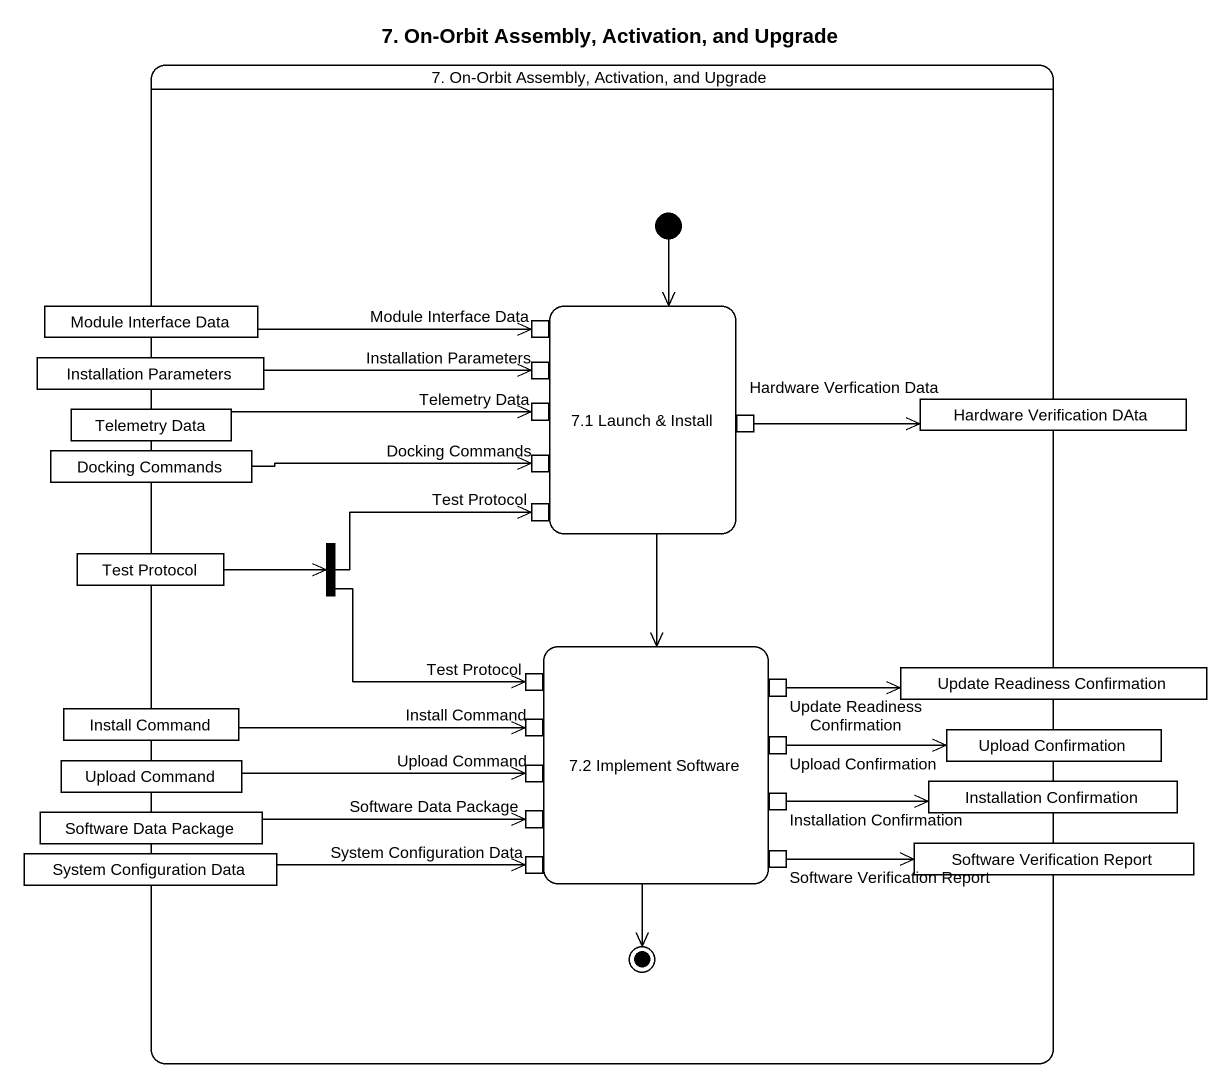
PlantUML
@startuml
title 7. On-Orbit Assembly, Activation, and Upgrade
hide empty description
state "7. On-Orbit Assembly, Activation, and Upgrade" as s7_On_Orbit_Assembly {
  state "Module Interface Data" as Module_Interface_Data <<object>>
  state "7.1 Launch & Install" as s7_1_Launch_Install {
    state "Module Interface Data" as Module_Interface_Data_2 <<inputPin>>
    state "Telemetry Data" as Telemetry_Data_2 <<inputPin>>
    state "Installation Parameters" as Installation_Parameters_2 <<inputPin>>
    state "Hardware Verfication Data" as Hardware_Verfication_Data <<outputPin>>
    state "Docking Commands" as Docking_Commands_2 <<inputPin>>
    state "Test Protocol" as Test_Protocol_2 <<inputPin>>
  }
  state "Installation Parameters" as Installation_Parameters <<object>>
  state "Telemetry Data" as Telemetry_Data <<object>>
  state "Hardware Verification DAta" as Hardware_Verification_DAta <<object>>
  state "Docking Commands" as Docking_Commands <<object>>
  state "Test Protocol" as Test_Protocol <<object>>
  state fork1 <<fork>>
  state "7.2 Implement Software" as s7_2_Implement_Software {
    state "Test Protocol" as Test_Protocol_3 <<inputPin>>
    state "Update Readiness Confirmation" as Update_Readiness <<outputPin>>
    state "Install Command" as Install_Command_2 <<inputPin>>
    state "Upload Confirmation" as Upload_Confirmation <<outputPin>>
    state "Software Data Package" as Software_Data_Package_2 <<inputPin>>
    state "Upload Command" as Upload_Command_2 <<inputPin>>
    state "Installation Confirmation" as Installation_Confirmation <<outputPin>>
    state "System Configuration Data" as System_Configuration_Data_2 <<inputPin>>
    state "Software Verification Report" as Software_Verification_Report <<outputPin>>
  }
  state "Update Readiness Confirmation" as Update_Readiness_2 <<object>>
  state "Install Command" as Install_Command <<object>>
  state "Upload Confirmation" as Upload_Confirmation_2 <<object>>
  state "Software Data Package" as Software_Data_Package <<object>>
  state "Upload Command" as Upload_Command <<object>>
  state "Installation Confirmation" as Installation_Confirmation_2 <<object>>
  state "System Configuration Data" as System_Configuration_Data <<object>>
  state "Software Verification Report" as Software_Verification_Report_2 <<object>>
  [*] --> s7_1_Launch_Install
  s7_2_Implement_Software --> [*]
}
Module_Interface_Data -right-> Module_Interface_Data_2
s7_1_Launch_Install --> s7_2_Implement_Software
Installation_Parameters -right-> Installation_Parameters_2
Telemetry_Data -right-> Telemetry_Data_2
Hardware_Verfication_Data -right-> Hardware_Verification_DAta
Docking_Commands -right-> Docking_Commands_2
Test_Protocol -right-> fork1
fork1 -right-> Test_Protocol_2
fork1 -right-> Test_Protocol_3
Update_Readiness -right-> Update_Readiness_2
Install_Command -right-> Install_Command_2
Upload_Confirmation -right-> Upload_Confirmation_2
Software_Data_Package -right-> Software_Data_Package_2
Upload_Command -right-> Upload_Command_2
Installation_Confirmation -right-> Installation_Confirmation_2
System_Configuration_Data -right-> System_Configuration_Data_2
Software_Verification_Report -right-> Software_Verification_Report_2
@enduml
